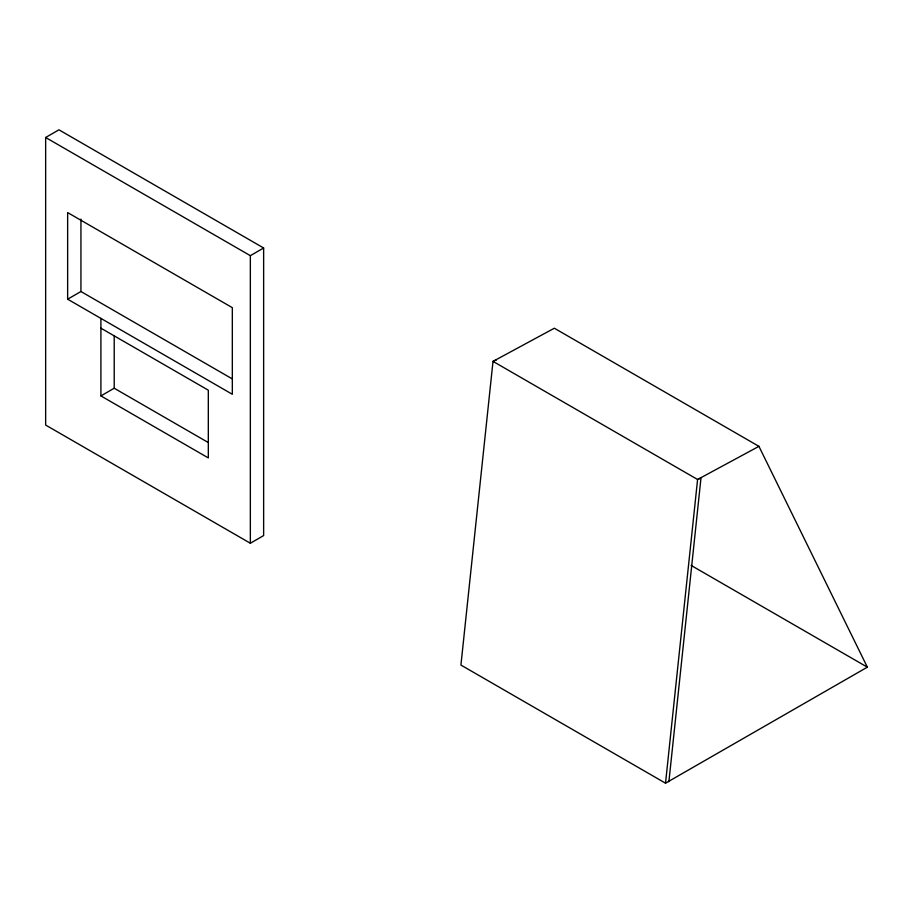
<?xml version="1.0" encoding="UTF-8"?>
<svg xmlns="http://www.w3.org/2000/svg" width="913" height="913" viewBox="0 0 913 913"><rect width="100%" height="100%" fill="white"/><g stroke="black" fill="none" stroke-linecap="round" stroke-linejoin="round"><path stroke-width="1.37" d="M665.52 783.183L697.589 479.496L758.931 446.343L867.35 667.163L665.52 783.183L460.928 665.063L493.009 361.377L554.339 328.224L758.931 446.343M668.898 781.733L700.979 478.047L697.589 479.496L493.009 361.377L496.387 359.927M45.65 137.498L58.946 129.817L263.64 247.994L263.64 535.566L250.345 543.246L45.65 425.059L45.65 137.498L250.345 255.674L263.64 247.994M67.642 299.19L232.324 394.279L232.324 307.658L67.642 212.581L67.642 299.19L80.937 291.521L232.107 378.792M100.909 318.409L100.909 395.911L114.205 388.23L208.027 442.394M691.107 565.409L867.35 667.163M100.909 328.189L208.312 390.193L208.312 457.915L100.909 395.911M250.345 255.674L250.345 543.246M114.205 336.03L114.205 388.23M80.937 219.097L80.937 291.521"/></g></svg>
